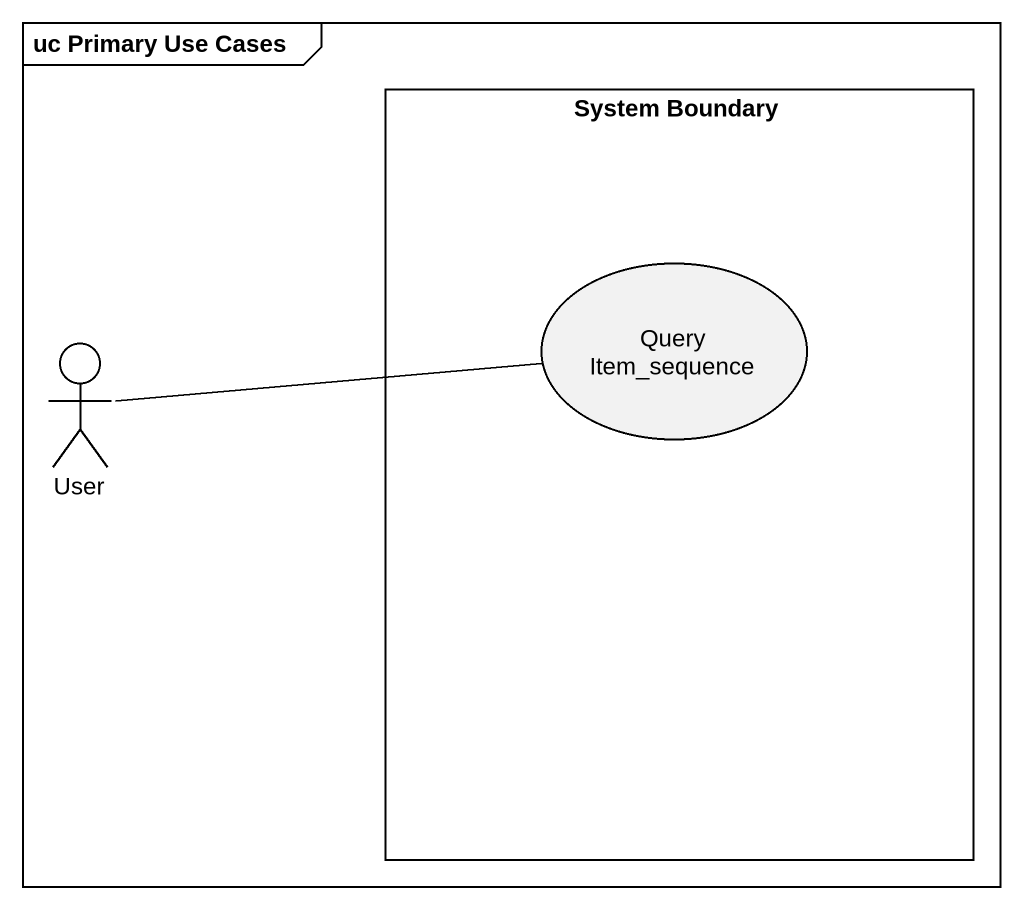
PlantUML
@startuml
mainframe uc Primary Use Cases
rectangle "System Boundary" as System_Boundary {
  usecase "Query Item_sequence" as Query_Item_sequence
}
actor User
User -right- Query_Item_sequence
@enduml
